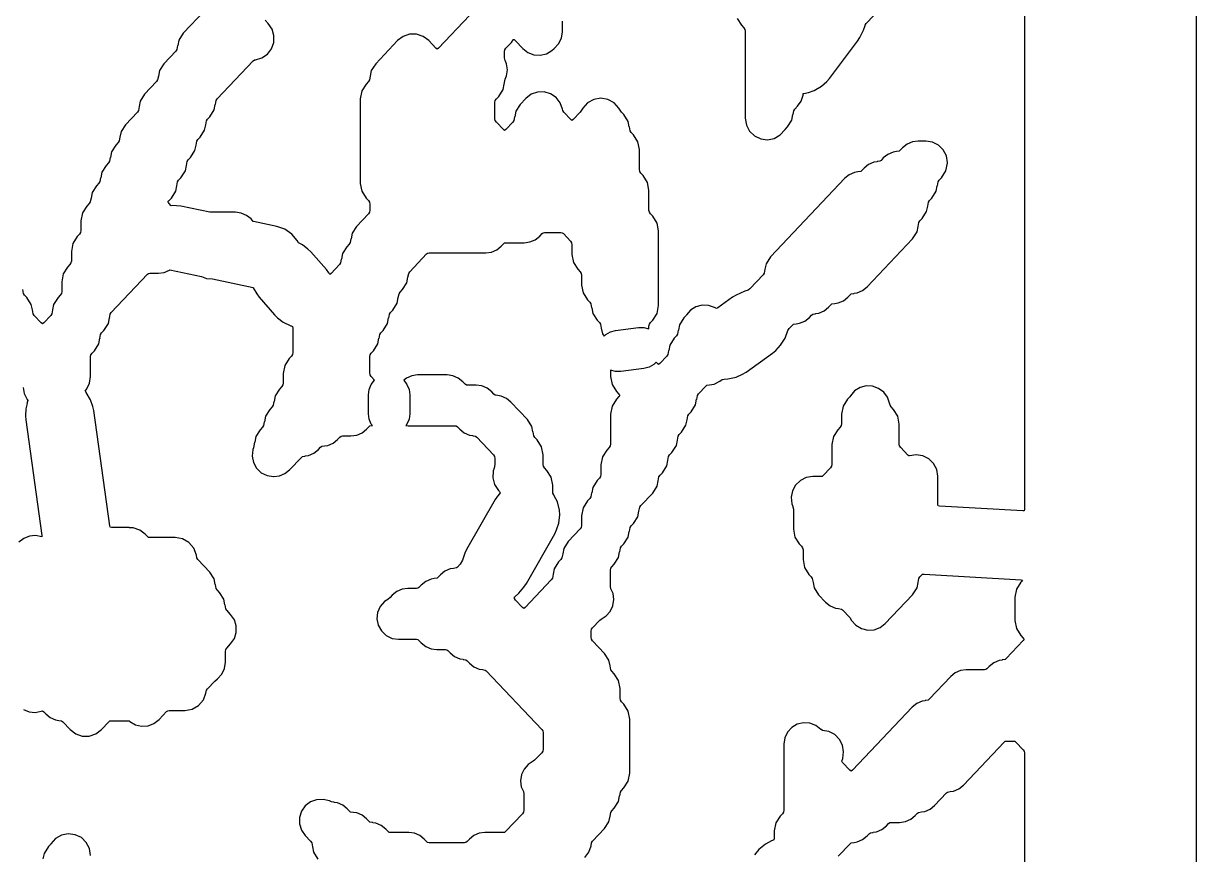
# Model space of a CAD drawing. Header units: millimetres. Extents: x 10 to 410, y 18 to 283.
# Drawn here: x 184 to 211.27, y 59.62 to 78.94 of the extents above; entities that cross this region are included whole.
import ezdxf

# ---------------------------------------------------------------- set-up
doc = ezdxf.new("R2010")
doc.units = ezdxf.units.MM
doc.layers.add('CUT', color=1, linetype='Continuous')

msp = doc.modelspace()

# ---------------------------------------------------------------- linework, layer by layer
at = {"layer": 'CUT'}
msp.add_lwpolyline([(211.2679, 144), (198.134, 144), (198.134, 147), (190.134, 147), (190.134, 144), (169.134, 144), (169.134, 147), (161.134, 147), (161.134, 144), (148, 144), (148, 24), (161.134, 24), (161.134, 21), (169.134, 21), (169.134, 24), (190.134, 24), (190.134, 21), (198.134, 21), (198.134, 24), (211.2679, 24)], close=True, dxfattribs=at)
for points in [[(207.2679, 82.2985), (207.2679, 67.6464), (207.2622, 67.6116), (207.2272, 67.6079), (205.292, 67.7203), (205.2592, 67.7273), (205.2541, 67.7604), (205.2541, 68.4147), (205.2294, 68.5701), (205.1576, 68.71), (205.0458, 68.8208), (204.9052, 68.8913), (204.7496, 68.9147), (204.5945, 68.8885), (204.5841, 68.885), (204.5549, 68.9072), (204.3918, 69.0794), (204.3676, 69.1173), (204.3591, 69.1615), (204.3591, 69.6236), (204.3236, 69.8086), (204.2222, 69.9674), (204.168, 70.0246), (204.1438, 70.0624), (204.1349, 70.1091), (204.0856, 70.2491), (203.9974, 70.3684), (203.878, 70.4566), (203.738, 70.5059), (203.5897, 70.5119), (203.4462, 70.4742), (203.3201, 70.3959), (203.2225, 70.2841), (203.2076, 70.2608), (203.1535, 70.2037), (203.0521, 70.0449), (203.0166, 69.8599), (203.0166, 69.634), (203.0081, 69.5899), (202.9839, 69.552), (202.9298, 69.4948), (202.8283, 69.3361), (202.7928, 69.151), (202.7928, 68.6889), (202.7843, 68.6447), (202.7601, 68.6068), (202.5924, 68.4297), (202.5672, 68.4094), (202.5351, 68.4051), (202.3471, 68.4051), (202.1966, 68.3819), (202.0601, 68.3145), (201.9502, 68.2092), (201.8771, 68.0757), (201.8475, 67.9264), (201.8643, 67.7751), (201.8807, 67.7379), (201.8978, 67.6487), (201.8978, 67.1865), (201.9333, 67.0015), (202.0347, 66.8427), (202.0889, 66.7856), (202.1131, 66.7477), (202.1215, 66.7035), (202.1215, 66.4777), (202.157, 66.2926), (202.2585, 66.1339), (202.3126, 66.0767), (202.3368, 66.0388), (202.3543, 65.948), (202.3562, 65.9484), (202.3808, 65.82), (202.4822, 65.6613), (202.6449, 65.4895), (202.7501, 65.4049), (202.8742, 65.3516), (202.9495, 65.3413), (202.9491, 65.3379), (203.0147, 65.329), (203.0399, 65.3087), (203.2076, 65.1316), (203.2501, 65.0651), (203.3494, 64.9518), (203.478, 64.8733), (203.6241, 64.8366), (203.7745, 64.8451), (203.9156, 64.898), (204.0345, 64.9905), (204.6697, 65.6613), (204.7711, 65.82), (204.7957, 65.9484), (204.7977, 65.948), (204.8151, 66.0388), (204.8393, 66.0767), (204.8747, 66.114), (204.9017, 66.1353), (204.9359, 66.1383), (207.1921, 66.0073), (207.2218, 66.0006), (207.2047, 65.9754), (207.1811, 65.9505), (207.0797, 65.7918), (207.0442, 65.6067), (207.0442, 65.0599), (207.0797, 64.8749), (207.1811, 64.7161), (207.2418, 64.6521), (207.261, 64.6245), (207.2418, 64.5969), (206.8438, 64.1765), (206.8186, 64.1563), (206.7529, 64.1473), (206.7534, 64.1439), (206.678, 64.1337), (206.554, 64.0803), (206.4488, 63.9957), (206.3962, 63.9402), (206.371, 63.92), (206.339, 63.9156), (205.9168, 63.9156), (205.783, 63.8974), (205.659, 63.844), (205.5537, 63.7594), (205.0537, 63.2314), (205.0285, 63.2111), (204.9629, 63.2022), (204.9633, 63.1988), (204.888, 63.1885), (204.7639, 63.1352), (204.6587, 63.0505), (203.2683, 61.5823), (203.2403, 61.561), (203.2123, 61.5823), (203.0427, 61.7615), (203.0229, 61.79), (203.0433, 61.8552), (203.0661, 62.009), (203.0405, 62.1624), (202.969, 62.3006), (202.8585, 62.4101), (202.7197, 62.4803), (202.5737, 62.5033), (202.5722, 62.5038), (202.5411, 62.5275), (202.5371, 62.5317), (202.4202, 62.6231), (202.2816, 62.6762), (202.1335, 62.6862), (201.989, 62.6524), (201.8608, 62.5776), (201.7602, 62.4685), (201.6961, 62.3346), (201.674, 62.1879), (201.674, 60.6551), (201.6656, 60.611), (201.6413, 60.5731), (201.5872, 60.5159), (201.4858, 60.3572), (201.4503, 60.1721), (201.4503, 60.0008), (201.4452, 59.9671), (201.4114, 59.9471), (201.3928, 59.9401), (201.247, 59.8636), (201.0952, 59.741), (200.9905, 59.6155)], [(200.5907, 79.0521), (200.6922, 78.8934), (200.7463, 78.8362), (200.7705, 78.7983), (200.779, 78.7542), (200.779, 76.7326), (200.8046, 76.5745), (200.8789, 76.4327), (200.9942, 76.3216), (201.1388, 76.2526), (201.2976, 76.2329), (201.4546, 76.2644), (201.5936, 76.344), (201.7003, 76.4633), (201.7067, 76.4733), (201.7608, 76.5305), (201.8623, 76.6892), (201.8869, 76.8176), (201.8888, 76.8172), (201.9063, 76.908), (201.9305, 76.9459), (201.9915, 77.0103), (202.0763, 77.1319), (202.1218, 77.2731), (202.1272, 77.3062), (202.138, 77.3073), (202.2499, 77.3325), (202.3829, 77.379), (202.5509, 77.478), (202.6729, 77.5869), (202.7392, 77.659), (203.3897, 78.5224), (203.4407, 78.6061), (203.5262, 78.7834), (203.5624, 78.8856), (203.5653, 78.898), (203.5884, 78.933), (204.112, 79.4859)], [(188.2159, 79.2398), (187.7143, 78.71), (187.6128, 78.5513), (187.5882, 78.4229), (187.5863, 78.4233), (187.5689, 78.3325), (187.5447, 78.2946), (187.2668, 78.0012), (187.1653, 77.8424), (187.1407, 77.7141), (187.1388, 77.7145), (187.1214, 77.6236), (187.0972, 77.5857), (186.8193, 77.2923), (186.7178, 77.1335), (186.6932, 77.0052), (186.6913, 77.0056), (186.6738, 76.9148), (186.6496, 76.8769), (186.3718, 76.5834), (186.2703, 76.4247), (186.2457, 76.2964), (186.2438, 76.2967), (186.2263, 76.2059), (186.2021, 76.168), (186.148, 76.1109), (186.0465, 75.9521), (186.0219, 75.8238), (186.02, 75.8242), (186.0026, 75.7333), (185.9784, 75.6954), (185.9242, 75.6383), (185.8228, 75.4795), (185.7982, 75.3512), (185.7962, 75.3516), (185.7788, 75.2608), (185.7546, 75.2229), (185.7005, 75.1657), (185.599, 75.007), (185.5744, 74.8786), (185.5725, 74.879), (185.5551, 74.7882), (185.5309, 74.7503), (185.4767, 74.6931), (185.3753, 74.5344), (185.3398, 74.3493), (185.3398, 74.1235), (185.3313, 74.0793), (185.3071, 74.0414), (185.253, 73.9843), (185.1515, 73.8255), (185.116, 73.6405), (185.116, 73.4146), (185.1075, 73.3705), (185.0833, 73.3326), (185.0292, 73.2754), (184.9278, 73.1167), (184.8923, 72.9316), (184.8923, 72.7058), (184.8838, 72.6616), (184.8596, 72.6237), (184.8055, 72.5666), (184.704, 72.4078), (184.6794, 72.2795), (184.6775, 72.2799), (184.66, 72.189), (184.6358, 72.1511), (184.4727, 71.9789), (184.4447, 71.9576), (184.4167, 71.9789), (184.2537, 72.1511), (184.2295, 72.189), (184.212, 72.2799), (184.2101, 72.2795), (184.1855, 72.4078), (184.084, 72.5666), (184.0299, 72.6237), (184.0057, 72.6616), (183.9883, 72.7524)], [(194.3659, 79.1181), (193.6468, 78.3587), (193.6188, 78.3374), (193.5908, 78.3587), (193.4224, 78.5365), (193.2936, 78.6344), (193.1403, 78.6861), (192.9785, 78.6861), (192.8251, 78.6344), (192.6963, 78.5365), (192.1894, 78.0012), (192.088, 77.8424), (192.0634, 77.7141), (192.0614, 77.7145), (192.044, 77.6236), (192.0198, 77.5857), (191.9657, 77.5286), (191.8642, 77.3698), (191.8287, 77.1848), (191.8287, 75.2203), (191.8642, 75.0352), (191.9657, 74.8765), (192.0198, 74.8193), (192.044, 74.7814), (192.0525, 74.7373), (192.0525, 74.5961), (192.044, 74.5519), (192.0198, 74.514), (191.7419, 74.2206), (191.6405, 74.0618), (191.6158, 73.9335), (191.6139, 73.9339), (191.5965, 73.843), (191.5723, 73.8052), (191.5182, 73.748), (191.4167, 73.5892), (191.3921, 73.4609), (191.3902, 73.4613), (191.3727, 73.3705), (191.3485, 73.3326), (191.1509, 73.1239), (191.1252, 73.1041), (191.1048, 73.1294), (191.1003, 73.1373), (191.0433, 73.217), (190.6856, 73.6257), (190.6141, 73.6928), (190.4846, 73.7924), (190.3924, 73.838), (190.3658, 73.8938), (190.2385, 74.0425), (190.077, 74.1533), (189.8924, 74.2185), (189.348, 74.3337), (189.3441, 74.3369), (189.2916, 74.3923), (189.1863, 74.4769), (189.0623, 74.5303), (188.9285, 74.5485), (188.3335, 74.5485), (187.6579, 74.6915), (187.4627, 74.7067), (187.4327, 74.7012), (187.3797, 74.7572), (187.3606, 74.7848), (187.3797, 74.8124), (187.4404, 74.8765), (187.5418, 75.0352), (187.5665, 75.1635), (187.5684, 75.1632), (187.5858, 75.254), (187.61, 75.2919), (187.6641, 75.3491), (187.7656, 75.5078), (187.7902, 75.6361), (187.7921, 75.6358), (187.8096, 75.7266), (187.8338, 75.7645), (187.8879, 75.8216), (187.9894, 75.9804), (188.014, 76.1087), (188.0159, 76.1083), (188.0333, 76.1992), (188.0575, 76.237), (188.1117, 76.2942), (188.2131, 76.453), (188.2377, 76.5813), (188.2397, 76.5809), (188.2571, 76.6717), (188.2813, 76.7096), (188.3354, 76.7668), (188.4369, 76.9255), (188.4615, 77.0538), (188.4634, 77.0535), (188.4808, 77.1443), (188.5051, 77.1822), (189.3441, 78.0682), (189.3693, 78.0885), (189.3965, 78.0922), (189.546, 78.1371), (189.6743, 78.2259), (189.769, 78.35), (189.8208, 78.4971), (189.8247, 78.6531), (189.7804, 78.8027), (189.6921, 78.9314), (189.6173, 79.0104)], [(184.0017, 62.9949), (184.133, 62.9416), (184.274, 62.9272), (184.4134, 62.953), (184.4435, 62.9631), (184.4727, 62.9409), (184.5206, 62.8904), (184.6258, 62.8058), (184.7498, 62.7524), (184.8252, 62.7421), (184.8247, 62.7388), (184.8904, 62.7298), (184.9156, 62.7096), (185.0886, 62.5268), (185.2174, 62.4289), (185.3707, 62.3772), (185.5326, 62.3772), (185.6859, 62.4289), (185.8147, 62.5268), (185.9877, 62.7096), (186.0129, 62.7298), (186.045, 62.7342), (186.4246, 62.7342), (186.4567, 62.7298), (186.4772, 62.7133), (186.6054, 62.6385), (186.7499, 62.6047), (186.898, 62.6147), (187.0366, 62.6678), (187.1535, 62.7592), (187.3303, 62.9458), (187.3555, 62.9661), (187.3875, 62.9705), (187.7539, 62.9705), (187.9231, 63), (188.0724, 63.085), (188.184, 63.2156), (188.2449, 63.3763), (188.2571, 63.4397), (188.2813, 63.4775), (188.4491, 63.6547), (188.5094, 63.7032), (188.61, 63.8124), (188.6741, 63.9462), (188.6961, 64.0929), (188.6961, 64.3407), (188.7046, 64.3848), (188.7288, 64.4227), (188.8181, 64.517), (188.9042, 64.6411), (188.9493, 64.7852), (188.9493, 64.9363), (188.9042, 65.0804), (188.8181, 65.2046), (188.7288, 65.2988), (188.7046, 65.3367), (188.6872, 65.4275), (188.6852, 65.4272), (188.6606, 65.5555), (188.5592, 65.7142), (188.5051, 65.7714), (188.4808, 65.8093), (188.4634, 65.9001), (188.4615, 65.8997), (188.4369, 66.0281), (188.3354, 66.1868), (188.0575, 66.4803), (188.0333, 66.5181), (188.0212, 66.5815), (187.9603, 66.7422), (187.8486, 66.8728), (187.6994, 66.9578), (187.5301, 66.9873), (186.94, 66.9873), (186.908, 66.9917), (186.8828, 67.012), (186.8293, 67.0685), (186.7044, 67.1643), (186.556, 67.2165), (186.4586, 67.2187), (186.4586, 67.2236), (186.0525, 67.2236), (186.0206, 67.2282), (186.0117, 67.2592), (185.6389, 69.9416), (185.616, 70.0369), (185.5624, 70.1913), (185.4636, 70.3595), (185.4578, 70.3661), (185.4397, 70.3937), (185.4735, 70.4421), (185.5405, 70.5783), (185.5635, 70.7284), (185.5635, 71.193), (185.572, 71.2371), (185.5962, 71.275), (185.6503, 71.3322), (185.7518, 71.4909), (185.7764, 71.6192), (185.7783, 71.6189), (185.7958, 71.7097), (185.82, 71.7476), (185.8741, 71.8047), (185.9755, 71.9635), (186.0002, 72.0918), (186.0021, 72.0914), (186.0195, 72.1823), (186.0437, 72.2202), (186.8828, 73.1062), (186.908, 73.1264), (186.94, 73.1308), (187.1385, 73.1308), (187.2722, 73.149), (187.3963, 73.2024), (187.4074, 73.2113), (188.1387, 73.0565), (188.2567, 73.0113), (188.397, 73.0018), (189.34, 72.8022), (189.343, 72.7934), (189.4246, 72.6518), (189.4816, 72.572), (189.8392, 72.1633), (189.9107, 72.0962), (190.0403, 71.9966), (190.2152, 71.9101), (190.2229, 71.9081), (190.2564, 71.8928), (190.2624, 71.8564), (190.2624, 71.288), (190.254, 71.2439), (190.2297, 71.206), (190.1756, 71.1488), (190.0742, 70.9901), (190.0387, 70.805), (190.0387, 70.5792), (190.0302, 70.535), (190.006, 70.4971), (189.9519, 70.44), (189.8504, 70.2812), (189.8258, 70.1529), (189.8239, 70.1533), (189.8064, 70.0624), (189.7822, 70.0246), (189.7281, 69.9674), (189.6267, 69.8086), (189.602, 69.6803), (189.6001, 69.6807), (189.5827, 69.5899), (189.5585, 69.552), (189.5044, 69.4948), (189.4029, 69.3361), (189.3783, 69.2078), (189.3764, 69.2081), (189.3503, 69.0722), (189.3339, 69.035), (189.3171, 68.8838), (189.3467, 68.7344), (189.4198, 68.6009), (189.5297, 68.4956), (189.6662, 68.4282), (189.8167, 68.4051), (189.8235, 68.4051), (189.9573, 68.4233), (190.0814, 68.4767), (190.1866, 68.5613), (190.4629, 68.853), (190.4881, 68.8733), (190.5537, 68.8822), (190.5532, 68.8856), (190.6286, 68.8959), (190.7526, 68.9492), (190.8579, 69.0338), (190.9104, 69.0893), (190.9356, 69.1096), (191.0012, 69.1185), (191.0007, 69.1219), (191.0761, 69.1322), (191.2001, 69.1855), (191.3054, 69.2701), (191.3579, 69.3256), (191.3831, 69.3458), (191.4151, 69.3502), (191.6136, 69.3502), (191.7474, 69.3684), (191.8714, 69.4218), (191.9766, 69.5064), (192.0292, 69.5619), (192.0544, 69.5821), (192.1117, 69.59), (192.0843, 69.6256), (192.0364, 69.7414), (192.02, 69.8656), (192.02, 70.3083), (192.0364, 70.4325), (192.0843, 70.5483), (192.1606, 70.6477), (192.1639, 70.6503), (192.0852, 70.7334), (192.061, 70.7713), (192.0525, 70.8155), (192.0525, 71.193), (192.061, 71.2371), (192.0852, 71.275), (192.1393, 71.3322), (192.2407, 71.4909), (192.2654, 71.6192), (192.2673, 71.6189), (192.2847, 71.7097), (192.3089, 71.7476), (192.363, 71.8047), (192.4645, 71.9635), (192.4891, 72.0918), (192.491, 72.0914), (192.5085, 72.1823), (192.5327, 72.2202), (192.5868, 72.2773), (192.6883, 72.4361), (192.7129, 72.5644), (192.7148, 72.564), (192.7322, 72.6549), (192.7564, 72.6927), (192.8106, 72.7499), (192.912, 72.9087), (192.9366, 73.037), (192.9386, 73.0366), (192.956, 73.1274), (192.9802, 73.1653), (193.3717, 73.5788), (193.3969, 73.599), (193.4289, 73.6034), (194.7462, 73.6034), (194.88, 73.6216), (195.004, 73.675), (195.1092, 73.7596), (195.1618, 73.815), (195.187, 73.8353), (195.219, 73.8397), (195.6412, 73.8397), (195.775, 73.8579), (195.899, 73.9113), (196.0043, 73.9959), (196.0568, 74.0513), (196.082, 74.0716), (196.114, 74.0759), (196.4937, 74.0759), (196.5257, 74.0716), (196.5509, 74.0513), (196.7187, 73.8742), (196.7429, 73.8363), (196.7514, 73.7921), (196.7514, 73.5663), (196.7869, 73.3812), (196.8883, 73.2225), (196.9425, 73.1653), (196.9667, 73.1274), (196.9751, 73.0833), (196.9751, 72.8574), (197.0106, 72.6724), (197.1121, 72.5136), (197.1662, 72.4565), (197.1904, 72.4186), (197.2078, 72.3277), (197.2098, 72.3281), (197.2344, 72.1998), (197.3358, 72.041), (197.39, 71.9839), (197.4142, 71.946), (197.4316, 71.8552), (197.4335, 71.8555), (197.4581, 71.7272), (197.4966, 71.6669), (197.5364, 71.7063), (197.6451, 71.7686), (197.7662, 71.8006), (198.2997, 71.8689), (198.4251, 71.8685), (198.5414, 71.8368), (198.5414, 71.9018), (198.5499, 71.946), (198.5741, 71.9839), (198.6282, 72.041), (198.7297, 72.1998), (198.7652, 72.3848), (198.7652, 74.1131), (198.7297, 74.2981), (198.6282, 74.4569), (198.5741, 74.514), (198.5499, 74.5519), (198.5414, 74.5961), (198.5414, 75.0582), (198.5059, 75.2432), (198.4045, 75.402), (198.3504, 75.4592), (198.3261, 75.497), (198.3177, 75.5412), (198.3177, 76.0034), (198.2822, 76.1884), (198.1807, 76.3472), (198.1266, 76.4043), (198.1024, 76.4422), (198.085, 76.533), (198.083, 76.5327), (198.0584, 76.661), (197.957, 76.8197), (197.9028, 76.8769), (197.844, 76.969), (197.7324, 77.0923), (197.5866, 77.1721), (197.4226, 77.1998), (197.2587, 77.1721), (197.1129, 77.0923), (197.0013, 76.969), (196.9425, 76.8769), (196.7794, 76.7047), (196.7514, 76.6834), (196.7234, 76.7047), (196.5603, 76.8769), (196.5361, 76.9148), (196.5304, 76.9443), (196.4775, 77.0911), (196.3818, 77.2144), (196.2528, 77.3022), (196.103, 77.346), (195.947, 77.3415), (195.8, 77.2891), (195.6763, 77.1939), (195.5458, 77.056), (195.4443, 76.8973), (195.4197, 76.7689), (195.4178, 76.7693), (195.4004, 76.6785), (195.3762, 76.6406), (195.2131, 76.4684), (195.1851, 76.4471), (195.1571, 76.4684), (194.994, 76.6406), (194.9698, 76.6785), (194.9613, 76.7226), (194.9613, 77.1002), (194.9698, 77.1443), (194.994, 77.1822), (195.0481, 77.2393), (195.1496, 77.3981), (195.1742, 77.5264), (195.1761, 77.526), (195.1975, 77.6377), (195.2333, 77.7163), (195.2533, 77.8565), (195.2333, 77.9968), (195.1975, 78.0754), (195.1851, 78.1404), (195.1851, 78.2816), (195.1935, 78.3257), (195.2178, 78.3636), (195.3423, 78.4951), (195.3863, 78.5586), (195.3956, 78.5635), (195.3989, 78.5618), (195.4057, 78.5595), (195.4368, 78.5358), (195.6089, 78.3541), (195.7258, 78.2627), (195.8644, 78.2096), (196.0125, 78.1996), (196.157, 78.2335), (196.2852, 78.3083), (196.3409, 78.353), (196.4415, 78.4621), (196.5056, 78.596), (196.5276, 78.7427), (196.5276, 78.9904)], [(197.0467, 59.5566), (197.1414, 59.6794), (197.1939, 59.8253), (197.2074, 59.8954), (197.2316, 59.9332), (197.5095, 60.2267), (197.6109, 60.3854), (197.6355, 60.5138), (197.6374, 60.5134), (197.6549, 60.6042), (197.6791, 60.6421), (197.7332, 60.6993), (197.8347, 60.858), (197.8593, 60.9863), (197.8612, 60.986), (197.8786, 61.0768), (197.9028, 61.1147), (197.957, 61.1718), (198.0584, 61.3306), (198.0939, 61.5156), (198.0939, 62.7713), (198.0584, 62.9563), (197.957, 63.1151), (197.9028, 63.1722), (197.8786, 63.2101), (197.8702, 63.2543), (197.8702, 63.4801), (197.8347, 63.6652), (197.7332, 63.8239), (197.6791, 63.8811), (197.6549, 63.919), (197.6374, 64.0098), (197.6355, 64.0094), (197.6109, 64.1378), (197.5095, 64.2965), (197.2316, 64.59), (197.2074, 64.6278), (197.1989, 64.672), (197.1989, 64.8132), (197.2074, 64.8574), (197.2316, 64.8953), (197.3993, 65.0724), (197.4264, 65.0942), (197.5463, 65.1678), (197.6424, 65.2749), (197.704, 65.405), (197.726, 65.5473), (197.7066, 65.6899), (197.6565, 65.8008), (197.6464, 65.8534), (197.6464, 66.231), (197.6549, 66.2751), (197.6791, 66.313), (197.7332, 66.3701), (197.8347, 66.5289), (197.8593, 66.6572), (197.8612, 66.6569), (197.8786, 66.7477), (197.9028, 66.7856), (197.957, 66.8427), (198.0584, 67.0015), (198.083, 67.1298), (198.085, 67.1294), (198.1024, 67.2203), (198.1266, 67.2581), (198.1807, 67.3153), (198.2822, 67.4741), (198.3068, 67.6024), (198.3087, 67.602), (198.3261, 67.6928), (198.3504, 67.7307), (198.6282, 68.0242), (198.7297, 68.1829), (198.7543, 68.3112), (198.7562, 68.3109), (198.7737, 68.4017), (198.7979, 68.4396), (198.852, 68.4967), (198.9534, 68.6555), (198.9781, 68.7838), (198.98, 68.7834), (198.9974, 68.8743), (199.0216, 68.9121), (199.0757, 68.9693), (199.1772, 69.1281), (199.2018, 69.2564), (199.2037, 69.256), (199.2212, 69.3468), (199.2454, 69.3847), (199.2995, 69.4419), (199.401, 69.6006), (199.4256, 69.7289), (199.4275, 69.7286), (199.4449, 69.8194), (199.4691, 69.8573), (199.5233, 69.9145), (199.6247, 70.0732), (199.6493, 70.2015), (199.6513, 70.2012), (199.6687, 70.292), (199.6929, 70.3299), (199.8607, 70.507), (199.8859, 70.5273), (199.9515, 70.5362), (199.951, 70.5395), (200.0528, 70.5553), (200.1904, 70.624), (200.2427, 70.6611), (200.2876, 70.6715), (200.3772, 70.6744), (200.5672, 70.7187), (200.7161, 70.7861), (200.801, 70.8351), (201.416, 71.2754), (201.4897, 71.34), (201.6015, 71.4592), (201.7045, 71.6249), (201.7701, 71.7988), (201.7829, 71.8212), (201.7834, 71.8224), (201.8022, 71.8484), (201.8745, 71.9247), (201.8997, 71.945), (201.9653, 71.9539), (201.9648, 71.9573), (202.0402, 71.9676), (202.1642, 72.021), (202.2695, 72.1056), (202.322, 72.161), (202.3472, 72.1813), (202.4128, 72.1902), (202.4123, 72.1936), (202.4877, 72.2039), (202.6117, 72.2573), (202.717, 72.3419), (202.7695, 72.3973), (202.7947, 72.4176), (202.8603, 72.4265), (202.8599, 72.4299), (202.9352, 72.4402), (203.0593, 72.4935), (203.1645, 72.5781), (203.217, 72.6336), (203.2422, 72.6539), (203.3078, 72.6628), (203.3074, 72.6662), (203.3827, 72.6765), (203.5068, 72.7298), (203.612, 72.8144), (204.6697, 73.9313), (204.7711, 74.0901), (204.7957, 74.2184), (204.7977, 74.218), (204.8151, 74.3089), (204.8393, 74.3467), (204.8934, 74.4039), (204.9949, 74.5627), (205.0195, 74.691), (205.0214, 74.6906), (205.0389, 74.7814), (205.0631, 74.8193), (205.1172, 74.8765), (205.2186, 75.0352), (205.2433, 75.1635), (205.2452, 75.1632), (205.2626, 75.254), (205.2868, 75.2919), (205.3409, 75.3491), (205.4424, 75.5078), (205.4779, 75.6928), (205.4779, 75.7025), (205.4534, 75.857), (205.3824, 75.9964), (205.2718, 76.107), (205.1324, 76.1781), (204.9779, 76.2025), (204.798, 76.2025), (204.6642, 76.1843), (204.5402, 76.1309), (204.4349, 76.0463), (204.3824, 75.9909), (204.3572, 75.9706), (204.2916, 75.9617), (204.2921, 75.9583), (204.2167, 75.948), (204.0927, 75.8946), (203.9874, 75.81), (203.9349, 75.7546), (203.9097, 75.7343), (203.8441, 75.7254), (203.8445, 75.722), (203.7692, 75.7117), (203.6451, 75.6584), (203.5399, 75.5738), (203.4874, 75.5183), (203.4622, 75.498), (203.3966, 75.4891), (203.397, 75.4857), (203.3217, 75.4754), (203.1976, 75.4221), (203.0924, 75.3375), (201.3635, 73.5117), (201.262, 73.3529), (201.2374, 73.2246), (201.2355, 73.225), (201.218, 73.1342), (201.1938, 73.0963), (200.8854, 72.7706), (200.8435, 72.7408), (200.7692, 72.7157), (200.5694, 72.6253), (200.4845, 72.5763), (200.1396, 72.3293), (200.1078, 72.3134), (200.0606, 72.3376), (199.9213, 72.3848), (199.7742, 72.3895), (199.6321, 72.3511), (199.5074, 72.2731), (199.4108, 72.1621), (199.4038, 72.1511), (199.3497, 72.094), (199.2482, 71.9352), (199.2236, 71.8069), (199.2217, 71.8073), (199.2042, 71.7165), (199.18, 71.6786), (199.1259, 71.6214), (199.0244, 71.4627), (198.9998, 71.3343), (198.9979, 71.3347), (198.9805, 71.2439), (198.9563, 71.206), (198.7932, 71.0338), (198.7652, 71.0125), (198.7372, 71.0338), (198.7068, 71.0659), (198.6515, 71.011), (198.5428, 70.9487), (198.4217, 70.9167), (197.8882, 70.8484), (197.7628, 70.8488), (197.6464, 70.8805), (197.6464, 70.7308), (197.6819, 70.5458), (197.7834, 70.387), (197.844, 70.3229), (197.8632, 70.2954), (197.844, 70.2678), (197.7834, 70.2037), (197.6819, 70.0449), (197.6464, 69.8599), (197.6464, 69.1615), (197.6379, 69.1173), (197.6137, 69.0794), (197.5596, 69.0223), (197.4581, 68.8635), (197.4226, 68.6785), (197.4226, 68.4526), (197.4142, 68.4084), (197.39, 68.3706), (197.3358, 68.3134), (197.2344, 68.1546), (197.2098, 68.0263), (197.2078, 68.0267), (197.1904, 67.9359), (197.1662, 67.898), (197.1121, 67.8408), (197.0106, 67.6821), (196.9751, 67.497), (196.9751, 67.2712), (196.9667, 67.227), (196.9425, 67.1891), (196.6646, 66.8957), (196.5631, 66.7369), (196.5385, 66.6086), (196.5366, 66.609), (196.5191, 66.5181), (196.4949, 66.4803), (196.4408, 66.4231), (196.3394, 66.2643), (196.3147, 66.136), (196.3128, 66.1364), (196.2954, 66.0456), (196.2712, 66.0077), (195.6606, 65.3629), (195.6326, 65.3416), (195.6046, 65.3629), (195.4415, 65.5351), (195.4173, 65.573), (195.4119, 65.601), (195.4133, 65.6107), (195.4203, 65.6155), (195.5149, 65.6999), (195.636, 65.8391), (195.6927, 65.919), (196.3551, 67.0776), (196.3952, 67.167), (196.4471, 67.322), (196.4717, 67.5155), (196.4639, 67.6285), (196.4126, 67.8167), (196.3413, 67.9597), (196.3261, 67.9826), (196.3088, 68.0205), (196.3039, 68.0548), (196.3039, 68.2059), (196.2684, 68.3909), (196.1669, 68.5497), (196.1128, 68.6068), (196.0886, 68.6447), (196.0801, 68.6889), (196.0801, 68.9147), (196.0446, 69.0998), (195.9432, 69.2585), (195.889, 69.3157), (195.8648, 69.3536), (195.8474, 69.4444), (195.8455, 69.444), (195.8209, 69.5724), (195.7194, 69.7311), (195.333, 70.1392), (195.2278, 70.2238), (195.1037, 70.2771), (195.0284, 70.2874), (195.0288, 70.2908), (194.9632, 70.2997), (194.938, 70.32), (194.8855, 70.3754), (194.7803, 70.46), (194.6562, 70.5134), (194.5224, 70.5316), (194.2974, 70.5316), (194.2667, 70.5563), (194.2142, 70.6117), (194.109, 70.6963), (193.985, 70.7497), (193.8512, 70.7679), (193.1626, 70.7679), (193.0288, 70.7497), (192.9048, 70.6963), (192.8413, 70.6452), (192.9157, 70.5483), (192.9636, 70.4325), (192.98, 70.3083), (192.98, 69.8656), (192.9636, 69.7414), (192.9157, 69.6256), (192.8917, 69.5943), (192.9427, 69.5865), (194.059, 69.5865), (194.0896, 69.5619), (194.1421, 69.5064), (194.2474, 69.4218), (194.3714, 69.3684), (194.4468, 69.3582), (194.4463, 69.3548), (194.5119, 69.3458), (194.5371, 69.3256), (194.9286, 68.9121), (194.9529, 68.8743), (194.9613, 68.8301), (194.9613, 68.6889), (194.9441, 68.5989), (194.9204, 68.5433), (194.9087, 68.3786), (194.9512, 68.2191), (195.0434, 68.0821), (195.0665, 68.0577), (195.0853, 68.0308), (195.0676, 68.0031), (195.0229, 67.9516), (194.9661, 67.8717), (194.3038, 66.7132), (194.2637, 66.6237), (194.2102, 66.4639), (194.1553, 66.3725), (194.0896, 66.3031), (194.0644, 66.2828), (193.9988, 66.2739), (193.9992, 66.2705), (193.9239, 66.2602), (193.7998, 66.2069), (193.6946, 66.1223), (193.6421, 66.0668), (193.6169, 66.0466), (193.5513, 66.0376), (193.5517, 66.0342), (193.4764, 66.024), (193.3523, 65.9706), (193.2471, 65.886), (193.1946, 65.8305), (193.1694, 65.8103), (193.1374, 65.8059), (192.9389, 65.8059), (192.8051, 65.7877), (192.6811, 65.7343), (192.5758, 65.6497), (192.5233, 65.5942), (192.472, 65.553), (192.3929, 65.5036), (192.2944, 65.3886), (192.2348, 65.2495), (192.2196, 65.0989), (192.2501, 64.9506), (192.3236, 64.8183), (192.4333, 64.714), (192.5693, 64.6474), (192.7189, 64.6245), (193.1374, 64.6245), (193.1694, 64.6201), (193.1946, 64.5998), (193.2471, 64.5444), (193.3523, 64.4598), (193.4764, 64.4064), (193.6102, 64.3882), (193.8086, 64.3882), (193.8407, 64.3838), (193.8659, 64.3636), (193.9184, 64.3081), (194.0236, 64.2235), (194.1476, 64.1701), (194.223, 64.1599), (194.2225, 64.1565), (194.2882, 64.1475), (194.3134, 64.1273), (194.3659, 64.0718), (194.4711, 63.9872), (194.5951, 63.9338), (194.6705, 63.9236), (194.6701, 63.9202), (194.7357, 63.9112), (194.7609, 63.891), (196.0474, 62.5324), (196.0716, 62.4945), (196.0801, 62.4504), (196.0801, 62.0728), (196.0716, 62.0287), (196.0474, 61.9908), (195.8797, 61.8137), (195.8526, 61.7919), (195.7327, 61.7183), (195.6366, 61.6111), (195.575, 61.4811), (195.553, 61.3388), (195.5724, 61.1962), (195.6225, 61.0853), (195.6326, 61.0326), (195.6326, 60.6551), (195.6241, 60.611), (195.5999, 60.5731), (195.2084, 60.1596), (195.1832, 60.1394), (195.1512, 60.135), (194.7289, 60.135), (194.5951, 60.1168), (194.4711, 60.0634), (194.3659, 59.9788), (194.3134, 59.9234), (194.2882, 59.9031), (194.2561, 59.8987), (193.4289, 59.8987), (193.3969, 59.9031), (193.3717, 59.9234), (193.3192, 59.9788), (193.214, 60.0634), (193.0899, 60.1168), (192.9561, 60.135), (192.5339, 60.135), (192.5019, 60.1394), (192.4767, 60.1596), (192.4242, 60.2151), (192.3189, 60.2997), (192.1949, 60.3531), (192.1195, 60.3633), (192.12, 60.3667), (192.0544, 60.3757), (192.0292, 60.3959), (191.9766, 60.4514), (191.8714, 60.536), (191.7474, 60.5894), (191.672, 60.5996), (191.6725, 60.603), (191.6068, 60.612), (191.5817, 60.6322), (191.5291, 60.6877), (191.4239, 60.7723), (191.2999, 60.8257), (191.2245, 60.8359), (191.225, 60.8393), (191.1587, 60.8483), (191.1134, 60.8678), (190.9669, 60.9059), (190.8157, 60.8984), (190.6737, 60.846), (190.5539, 60.7535), (190.4672, 60.6294), (190.4217, 60.485), (190.4214, 60.3336), (190.4665, 60.1891), (190.5527, 60.0647), (190.6773, 59.9332), (190.7015, 59.8954), (190.7189, 59.8045), (190.7208, 59.8049), (190.7454, 59.6766), (190.8469, 59.5178)], [(183.9983, 70.4783), (184.0201, 70.3362), (184.0866, 70.2004), (184.1046, 70.1744), (184.0832, 70.1051), (184.0911, 70.1027), (184.0598, 69.9825), (184.0503, 69.8193), (184.0542, 69.7214), (184.4268, 67.0396), (184.4262, 67.0092), (184.2859, 67.037), (184.1429, 67.0238), (184.0096, 66.9705), (183.897, 66.8815)], [(202.9407, 59.5824), (203.217, 59.8741), (203.2422, 59.8944), (203.3078, 59.9033), (203.3074, 59.9067), (203.3827, 59.917), (203.5068, 59.9703), (203.612, 60.0549), (203.6645, 60.1104), (203.6897, 60.1307), (203.7554, 60.1396), (203.7549, 60.143), (203.8303, 60.1533), (203.9543, 60.2066), (204.0595, 60.2912), (204.112, 60.3467), (204.1372, 60.3669), (204.1693, 60.3713), (204.3677, 60.3713), (204.5015, 60.3895), (204.6256, 60.4429), (204.7308, 60.5275), (204.7833, 60.583), (204.8085, 60.6032), (204.8741, 60.6122), (204.8737, 60.6156), (204.949, 60.6258), (205.0731, 60.6792), (205.1783, 60.7638), (205.4546, 61.0555), (205.4798, 61.0758), (205.5454, 61.0847), (205.5449, 61.0881), (205.6203, 61.0984), (205.7443, 61.1518), (205.8496, 61.2364), (206.7971, 62.237), (206.8223, 62.2572), (206.8543, 62.2616), (207.0103, 62.2616), (207.0423, 62.2572), (207.0675, 62.237), (207.2353, 62.0598), (207.2595, 62.0219), (207.2679, 61.9778), (207.2679, 52.1488)], [(185.5635, 59.605), (185.5379, 59.763), (185.4636, 59.9049), (185.3483, 60.016), (185.2038, 60.0849), (185.0449, 60.1046), (184.8879, 60.0731), (184.7489, 59.9936), (184.6422, 59.8742), (184.6358, 59.8642), (184.5817, 59.8071), (184.4802, 59.6483), (184.4556, 59.52)]]:
    msp.add_lwpolyline(points, dxfattribs=at)

doc.saveas('drawing.dxf')
